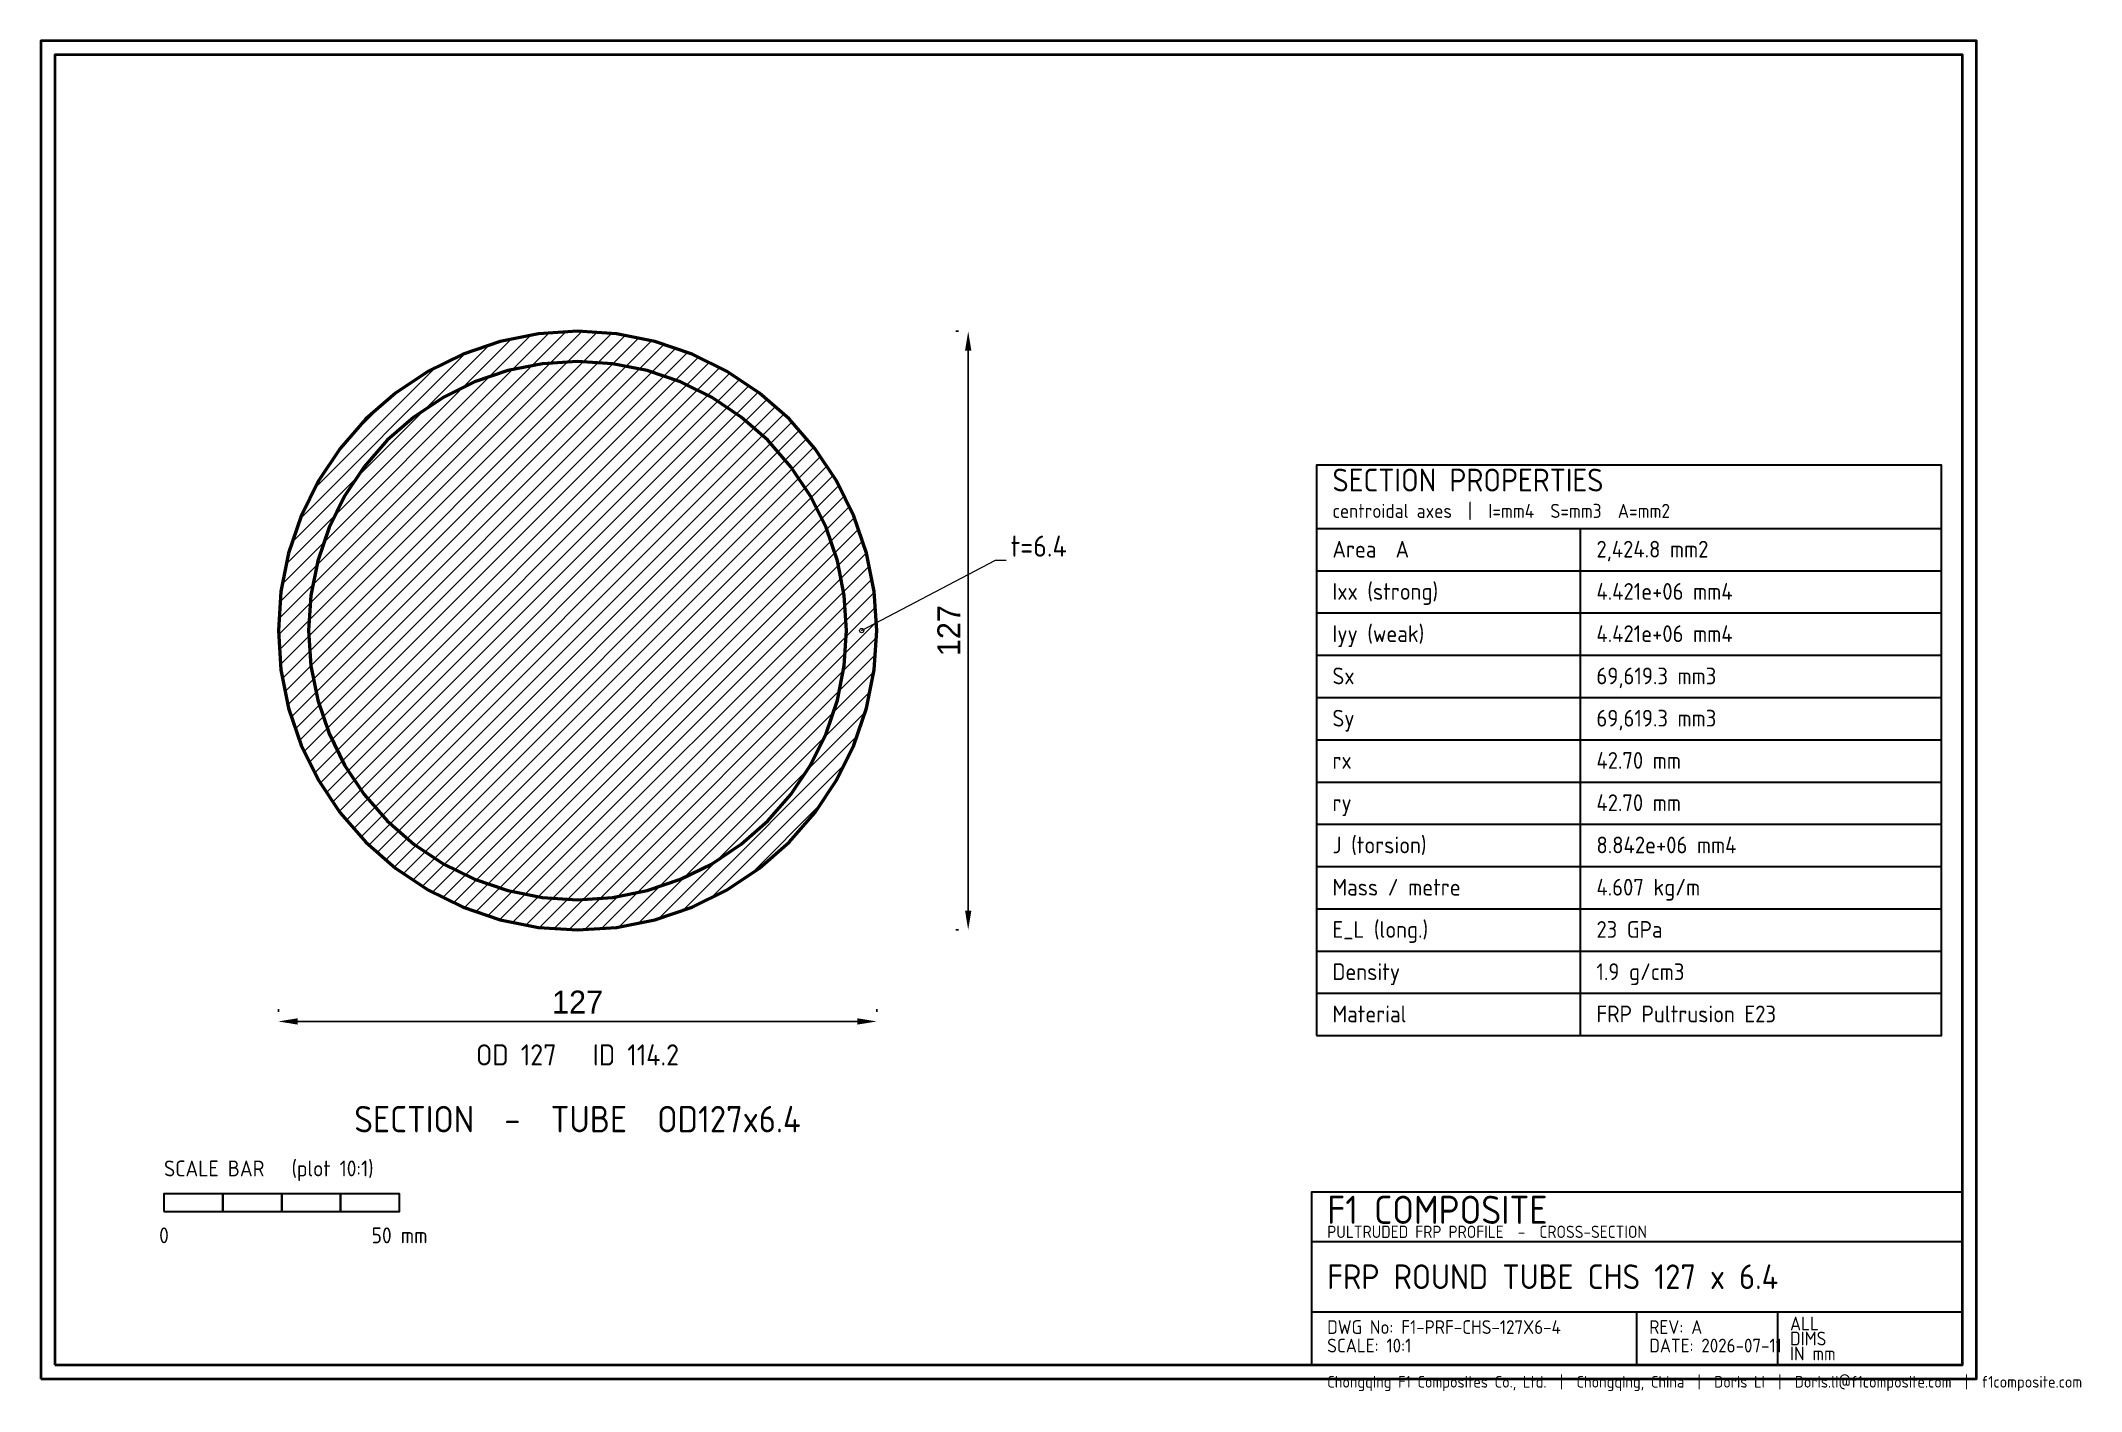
# Model space of a CAD drawing. Header units: millimetres. Extents: x 0 to 11595, y -70 to 7600.
import ezdxf
from ezdxf.enums import TextEntityAlignment as Align

# ---------------------------------------------------------------- set-up
doc = ezdxf.new("R2010")
doc.units = ezdxf.units.MM
for name, color, linetype, lineweight in [('BEAM', 4, 'CONTINUOUS', 50), ('BORDER', 250, 'CONTINUOUS', 40), ('DIM', 1, 'CONTINUOUS', 18), ('HATCH', 9, 'CONTINUOUS', 9), ('TEXT', 250, 'CONTINUOUS', 25), ('TITLE', 250, 'CONTINUOUS', 30)]:
    doc.layers.add(name, color=color, linetype=linetype, lineweight=lineweight)
doc.layers.add('NOTE', color=2, linetype='CONTINUOUS', lineweight=18, true_color=0xb45f00)
doc.styles.add('F1', font='isocp.shx')
doc.dimstyles.new('F1DIM', dxfattribs={"dimtxt": 130, "dimasz": 110, "dimexe": 70, "dimexo": 55, "dimgap": 45, "dimtad": 1, "dimdec": 0, "dimcen": 2.5, "dimclrd": 1, "dimclre": 1, "dimclrt": 1, "dimazin": 3, "dimtfac": 1, "dimtmove": 0, "dimatfit": 3})

msp = doc.modelspace()

# ---------------------------------------------------------------- hatches: boundary and pattern name
at = {"layer": 'HATCH'}
h = msp.add_hatch(dxfattribs=at)
h.set_pattern_fill('ANSI31', scale=20)
h.paths.add_polyline_path([(4750, 4250), (4735.5, 4471.9), (4692.1, 4690), (4620.6, 4900.6), (4522.2, 5100), (4398.7, 5284.9), (4252.1, 5452.1), (4084.9, 5598.7), (3900, 5722.2), (3700.6, 5820.6), (3490, 5892.1), (3271.9, 5935.5), (3050, 5950), (2828.1, 5935.5), (2610, 5892.1), (2399.4, 5820.6), (2200, 5722.2), (2015.1, 5598.7), (1847.9, 5452.1), (1701.3, 5284.9), (1577.8, 5100), (1479.4, 4900.6), (1407.9, 4690), (1364.5, 4471.9), (1350, 4250), (1364.5, 4028.1), (1407.9, 3810), (1479.4, 3599.4), (1577.8, 3400), (1701.3, 3215.1), (1847.9, 3047.9), (2015.1, 2901.3), (2200, 2777.8), (2399.4, 2679.4), (2610, 2607.9), (2828.1, 2564.5), (3050, 2550), (3271.9, 2564.5), (3490, 2607.9), (3700.6, 2679.4), (3900, 2777.8), (4084.9, 2901.3), (4252.1, 3047.9), (4398.7, 3215.1), (4522.2, 3400), (4620.6, 3599.4), (4692.1, 3810), (4735.5, 4028.1)])
h.paths.add_polyline_path([(4578.7, 4250), (4565.6, 4449.5), (4526.6, 4645.6), (4462.3, 4835), (4373.9, 5014.3), (4262.8, 5180.6), (4130.9, 5330.9), (3980.6, 5462.8), (3814.3, 5573.9), (3635, 5662.3), (3445.6, 5726.6), (3249.5, 5765.6), (3050, 5778.7), (2850.5, 5765.6), (2654.4, 5726.6), (2465, 5662.3), (2285.7, 5573.9), (2119.4, 5462.8), (1969.1, 5330.9), (1837.2, 5180.6), (1726.1, 5014.3), (1637.7, 4835), (1573.4, 4645.6), (1534.4, 4449.5), (1521.3, 4250), (1534.4, 4050.5), (1573.4, 3854.4), (1637.7, 3665), (1726.1, 3485.7), (1837.2, 3319.4), (1969.1, 3169.1), (2119.4, 3037.2), (2285.7, 2926.1), (2465, 2837.7), (2654.4, 2773.4), (2850.5, 2734.4), (3050, 2721.3), (3249.5, 2734.4), (3445.6, 2773.4), (3635, 2837.7), (3814.3, 2926.1), (3980.6, 3037.2), (4130.9, 3169.1), (4262.8, 3319.4), (4373.9, 3485.7), (4462.3, 3665), (4526.6, 3854.4), (4565.6, 4050.5)], flags=0)

# ---------------------------------------------------------------- linework, layer by layer
at = {"layer": 'BEAM'}
for points in [[(4750, 4250), (4735.5, 4471.9), (4692.1, 4690), (4620.6, 4900.6), (4522.2, 5100), (4398.7, 5284.9), (4252.1, 5452.1), (4084.9, 5598.7), (3900, 5722.2), (3700.6, 5820.6), (3490, 5892.1), (3271.9, 5935.5), (3050, 5950), (2828.1, 5935.5), (2610, 5892.1), (2399.4, 5820.6), (2200, 5722.2), (2015.1, 5598.7), (1847.9, 5452.1), (1701.3, 5284.9), (1577.8, 5100), (1479.4, 4900.6), (1407.9, 4690), (1364.5, 4471.9), (1350, 4250), (1364.5, 4028.1), (1407.9, 3810), (1479.4, 3599.4), (1577.8, 3400), (1701.3, 3215.1), (1847.9, 3047.9), (2015.1, 2901.3), (2200, 2777.8), (2399.4, 2679.4), (2610, 2607.9), (2828.1, 2564.5), (3050, 2550), (3271.9, 2564.5), (3490, 2607.9), (3700.6, 2679.4), (3900, 2777.8), (4084.9, 2901.3), (4252.1, 3047.9), (4398.7, 3215.1), (4522.2, 3400), (4620.6, 3599.4), (4692.1, 3810), (4735.5, 4028.1)], [(4578.7, 4250), (4565.6, 4449.5), (4526.6, 4645.6), (4462.3, 4835), (4373.9, 5014.3), (4262.8, 5180.6), (4130.9, 5330.9), (3980.6, 5462.8), (3814.3, 5573.9), (3635, 5662.3), (3445.6, 5726.6), (3249.5, 5765.6), (3050, 5778.7), (2850.5, 5765.6), (2654.4, 5726.6), (2465, 5662.3), (2285.7, 5573.9), (2119.4, 5462.8), (1969.1, 5330.9), (1837.2, 5180.6), (1726.1, 5014.3), (1637.7, 4835), (1573.4, 4645.6), (1534.4, 4449.5), (1521.3, 4250), (1534.4, 4050.5), (1573.4, 3854.4), (1637.7, 3665), (1726.1, 3485.7), (1837.2, 3319.4), (1969.1, 3169.1), (2119.4, 3037.2), (2285.7, 2926.1), (2465, 2837.7), (2654.4, 2773.4), (2850.5, 2734.4), (3050, 2721.3), (3249.5, 2734.4), (3445.6, 2773.4), (3635, 2837.7), (3814.3, 2926.1), (3980.6, 3037.2), (4130.9, 3169.1), (4262.8, 3319.4), (4373.9, 3485.7), (4462.3, 3665), (4526.6, 3854.4), (4565.6, 4050.5)]]:
    msp.add_lwpolyline(points, close=True, dxfattribs=at)
at = {"layer": 'BORDER'}
for points in [[(0, 0), (11000, 0), (11000, 7600), (0, 7600)], [(80, 80), (10920, 80), (10920, 7520), (80, 7520)]]:
    msp.add_lwpolyline(points, close=True, dxfattribs=at)
at = {"layer": 'NOTE'}
for p, q in [((4664.3, 4250), (5426, 4650)), ((5426, 4650), (5486, 4650))]:
    msp.add_line(p, q, dxfattribs=at)
msp.add_circle((4664.3, 4250), 12, dxfattribs=at)
at = {"layer": 'TITLE'}
for p, q in [((7250, 4830), (10800, 4830)), ((8750, 1950), (8750, 4830)), ((7250, 4590), (10800, 4590)), ((7250, 4350), (10800, 4350)), ((7250, 4110), (10800, 4110)), ((7250, 3870), (10800, 3870)), ((7250, 3630), (10800, 3630)), ((7250, 3390), (10800, 3390)), ((7250, 3150), (10800, 3150)), ((7250, 2910), (10800, 2910)), ((7250, 2670), (10800, 2670)), ((7250, 2430), (10800, 2430)), ((7250, 2190), (10800, 2190)), ((7250, 1950), (10800, 1950)), ((7220, 780), (10920, 780)), ((7220, 380), (10920, 380)), ((9070, 80), (9070, 380)), ((9870, 80), (9870, 380))]:
    msp.add_line(p, q, dxfattribs=at)
for points in [[(7250, 1950), (10800, 1950), (10800, 5190), (7250, 5190)], [(700, 950), (1034.6, 950), (1034.6, 1050), (700, 1050)], [(1034.6, 950), (1369.3, 950), (1369.3, 1050), (1034.6, 1050)], [(1369.3, 950), (1703.9, 950), (1703.9, 1050), (1369.3, 1050)], [(1703.9, 950), (2038.6, 950), (2038.6, 1050), (1703.9, 1050)], [(7220, 80), (10920, 80), (10920, 1060), (7220, 1060)]]:
    msp.add_lwpolyline(points, close=True, dxfattribs=at)

# ---------------------------------------------------------------- texts
at = {"layer": 'NOTE', "style": 'F1'}
msp.add_text('t=6.4', height=120, dxfattribs=at).set_placement((5511, 4670))
msp.add_text('OD 127   ID 114.2', height=120, dxfattribs=at).set_placement((3050, 1780), align=Align.CENTER)
at = {"layer": 'TEXT', "style": 'F1'}
for s, height, p in [('centroidal axes  |  I=mm4  S=mm3  A=mm2', 80, (7340, 4890)), ('Area  A', 95, (7340, 4665)), ('2,424.8 mm2', 95, (8840, 4665)), ('Ixx (strong)', 95, (7340, 4425)), ('4.421e+06 mm4', 95, (8840, 4425)), ('Iyy (weak)', 95, (7340, 4185)), ('4.421e+06 mm4', 95, (8840, 4185)), ('Sx', 95, (7340, 3945)), ('69,619.3 mm3', 95, (8840, 3945)), ('Sy', 95, (7340, 3705)), ('69,619.3 mm3', 95, (8840, 3705)), ('rx', 95, (7340, 3465)), ('42.70 mm', 95, (8840, 3465)), ('ry', 95, (7340, 3225)), ('42.70 mm', 95, (8840, 3225)), ('J (torsion)', 95, (7340, 2985)), ('8.842e+06 mm4', 95, (8840, 2985)), ('Mass / metre', 95, (7340, 2745)), ('4.607 kg/m', 95, (8840, 2745)), ('E_L (long.)', 95, (7340, 2505)), ('23 GPa', 95, (8840, 2505)), ('Density', 95, (7340, 2265)), ('1.9 g/cm3', 95, (8840, 2265)), ('Material', 95, (7340, 2025)), ('FRP Pultrusion E23', 95, (8840, 2025)), ('SCALE BAR   (plot 10:1)', 90, (700, 1150)), ('Chongqing F1 Composites Co., Ltd.  |  Chongqing, China  |  Doris Li  |  Doris.li@f1composite.com  |  f1composite.com', 66, (7310, -50))]:
    msp.add_text(s, height=height, dxfattribs=at).set_placement(p)
for s, p in [('0', (700, 770)), ('50 mm', (2038.6, 770))]:
    msp.add_text(s, height=90, dxfattribs=at).set_placement(p, align=Align.CENTER)
at = {"layer": 'TITLE', "style": 'F1'}
for s, height, p in [('SECTION PROPERTIES', 130, (7340, 5040)), ('F1 COMPOSITE', 160, (7310, 880)), ('PULTRUDED FRP PROFILE  -  CROSS-SECTION', 70, (7310, 800)), ('FRP ROUND TUBE CHS 127 x 6.4', 140, (7310, 510)), ('ALL', 78, (9940, 275)), ('DWG No: F1-PRF-CHS-127X6-4', 78, (7310, 255)), ('REV: A', 78, (9140, 255)), ('DIMS', 78, (9940, 190)), ('SCALE: 10:1', 78, (7310, 150)), ('DATE: 2026-07-11', 78, (9140, 150)), ('IN mm', 78, (9940, 105))]:
    msp.add_text(s, height=height, dxfattribs=at).set_placement(p)
msp.add_text('SECTION  -  TUBE  OD127x6.4', height=150, dxfattribs=at).set_placement((3050, 1400), align=Align.CENTER)

# ---------------------------------------------------------------- dimensions: what is measured, and where the dimension line sits
at = {"layer": 'DIM'}
msp.add_linear_dim(base=(5270, 2550), p1=(5270, 2550), p2=(5270, 5950), angle=90, text='127', dimstyle='F1DIM', dxfattribs=at).render()
msp.add_linear_dim(base=(1350, 2030), p1=(1350, 2030), p2=(4750, 2030), text='127', dimstyle='F1DIM', dxfattribs=at).render()

doc.saveas('drawing.dxf')
